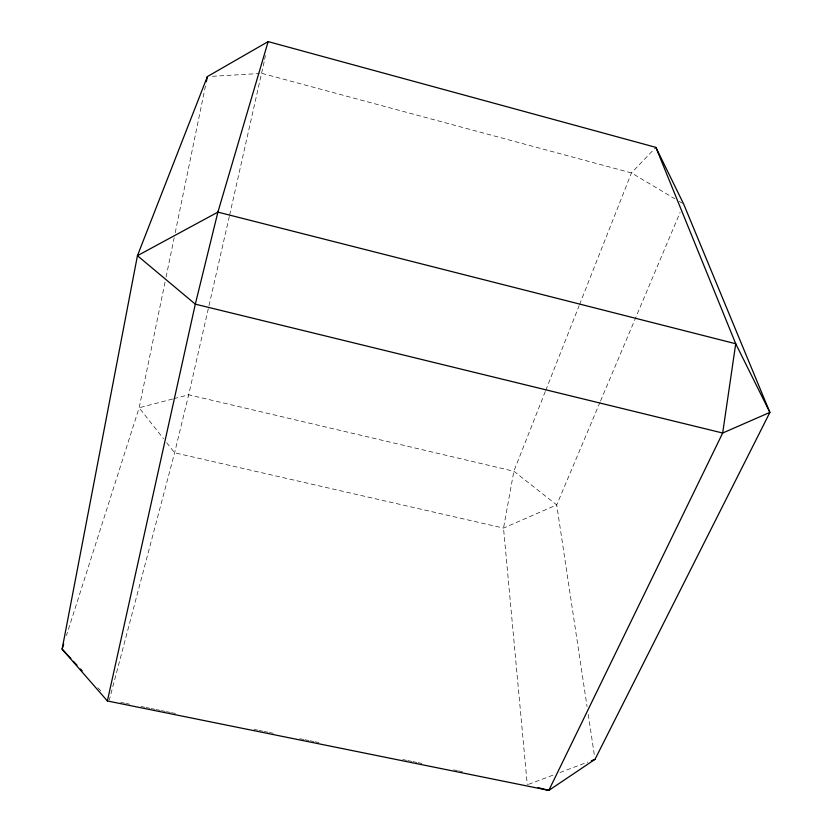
<?xml version="1.0" encoding="UTF-8"?>
<svg xmlns="http://www.w3.org/2000/svg" width="832" height="832" viewBox="0 0 832 832"><rect width="100%" height="100%" fill="white"/><g stroke="black" fill="none" stroke-linecap="round" stroke-linejoin="round"><path stroke-width="0.62" stroke-dasharray="4.16 3.12" d="M229.622 215.103L264.41 60.663M264.659 59.394L265.408 55.578M165.038 282.152L139.152 407.784L66.456 635.513M166.078 277.077L174.179 237.744M175.23 232.669L206.076 82.919M229.341 216.372L188.677 394.794L174.606 452.785L109.304 700.066M545.282 391.529L513.864 471.234L503.516 528.081L527.28 784.805M545.761 390.312L579.093 305.77M579.561 304.564L631.457 172.921L655.876 147.368M600.028 402.23L556.712 504.91L587.07 706.67M600.538 401.034L680.118 212.378M528.486 784.347L553.883 774.81M559.936 772.533L587.746 762.091M172.578 399.017L139.152 407.784L163.571 438.786M173.815 398.694L188.677 394.794L513.864 471.234L556.712 504.91L503.516 528.081L174.606 452.785L166.722 442.79M212.451 76.284L259.386 73.528M120.744 702.374L124.55 703.154M125.83 703.414L129.636 704.184M141.066 706.503L144.882 707.273M146.151 707.533L149.968 708.302M151.237 708.562L155.043 709.332M156.312 709.592L160.129 710.362M161.398 710.622L165.204 711.391M166.483 711.651L170.29 712.421M171.558 712.681L175.375 713.45M254.134 729.425L257.951 730.194M259.22 730.454L263.037 731.224M264.306 731.484L268.112 732.254M269.381 732.514L273.198 733.294M299.874 738.702L303.69 739.471M304.959 739.731L308.766 740.501M310.034 740.761L313.851 741.53M315.12 741.79L318.926 742.56M402.782 759.564L406.588 760.334M407.857 760.594L411.674 761.363M412.942 761.623L416.759 762.393M418.028 762.653L421.834 763.422M453.596 769.86L457.413 770.64M458.682 770.9L462.488 771.67M261.924 73.372L631.457 172.921L674.762 198.723M679.203 201.365L682.542 203.351M97.947 687.804L101.442 691.569M588.234 714.386L594.422 755.508"/><path stroke-width="1.25" d="M206.336 81.65L207.376 76.575L268.143 41.6L655.876 147.368L683.644 204.017L769.891 412.402L595.005 759.356L548.818 790.4L107.38 700.96L62.109 649.126L137.436 255.694L207.376 76.575M107.38 700.96L195.312 304.158L217.901 212.118L268.143 41.6M63.69 644.176L62.109 649.126L70.855 658.559M591.375 760.718L595.005 759.356M538.044 787.602L548.818 790.4L722.675 433.025L735.727 343.751L655.876 147.368M73.476 661.388L76.97 665.163M80.465 668.938L82.212 670.821M217.901 212.118L137.436 255.694L195.312 304.158L722.675 433.025L769.891 412.402L735.727 343.751L217.901 212.118"/></g></svg>
